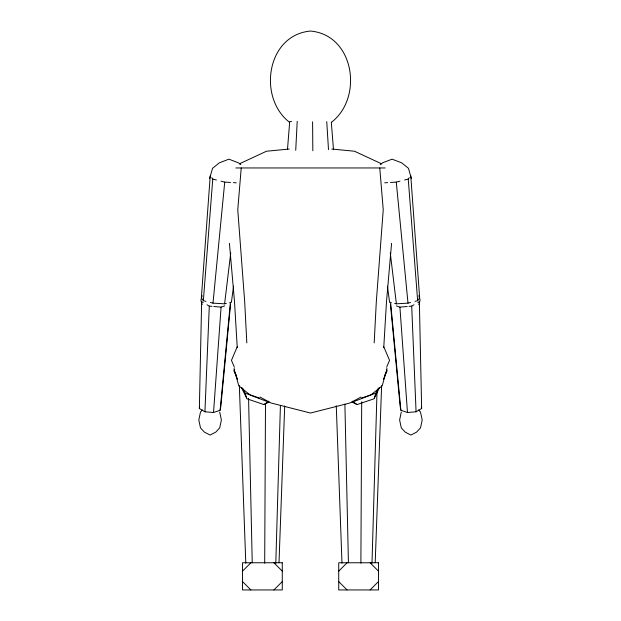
<?xml version="1.0" encoding="UTF-8"?>
<svg xmlns="http://www.w3.org/2000/svg" width="621" height="621" viewBox="0 0 621 621"><rect width="100%" height="100%" fill="white"/><g stroke="black" fill="none" stroke-linecap="round" stroke-linejoin="round"><path stroke-width="0.93" d="M264.693 563.169L265.493 403.735M360.886 563.169L361.701 401.803M230.538 304.445L220.835 406.344L220.121 410.256L213.531 412.507L204.93 411.785L199.357 408.509L201.646 301.635L203.176 302.536M275.794 563.255L280.413 405.451M371.987 563.255L377.001 391.898M279.015 562.533L284.697 405.948M375.208 562.533L381.62 385.649M204.93 411.785L209.293 306.122L207.003 304.779M295.728 150.305L297.211 121.305M374.176 342.893L376.31 301.79L383.235 209.782L379.773 167.957M383.747 347.675L386.487 301.79L391.572 243.323M210.24 175.658L201.344 297.94L203.362 300.688L205.986 301.356M213.531 412.507L221.084 307.116L224.693 305.881M203.362 300.688L212.747 179.081L211.738 177.715M287.5 149.288L289.689 121.747L291.583 121.398M241.227 167.957L237.765 209.782L244.69 301.79L246.824 342.893M220.121 410.256L230.43 302.248M226.3 303.459L224.608 303.824L212.995 303.133L224.724 182.108L221.037 181.177M224.608 303.824L230.725 252.995M233.558 286.149L231.392 302.373L229.692 302.738M199.357 408.509L199.636 406.941M401.298 412.057L399.613 419.975L401.298 427.892L405.257 432.154L410.908 435.034L416.551 432.154L420.51 427.892L422.195 419.975L420.51 412.057L418.531 409.922M209.673 178.413L212.545 168.299L219.298 162.849L228.916 159.178L238.534 162.849L240.785 164.666M202.174 295.635L200.894 300.153L202.174 304.678M387.038 368.703L382.163 385.858L370.721 395.096L354.412 401.329M418.826 304.678L420.107 300.153L418.826 295.635M378.445 388.009L375.891 393.171L374.021 398.814L357.044 404.574L351.967 402.074M237.61 379.353L234.047 370.822L234.66 369.006M383.39 379.353L386.953 370.822L386.34 369.006M237.354 346.487L231.454 360.343L234.404 367.267M386.596 367.267L389.546 360.343L383.646 346.487M384.826 375.115L386.953 370.822M374.432 397.976L379.454 387.838M404.574 180.012L408.253 179.081L409.262 177.715M415.014 301.356L417.638 300.688L419.656 297.94L410.76 175.658M331.738 122.073C363.464 97.28 354.249 34.962 310.5 31.05C266.751 34.962 257.536 97.28 289.262 122.073M202.469 409.922L200.49 412.057L198.805 419.975L200.49 427.892L204.449 432.154L210.092 435.034L215.743 432.154L219.702 427.892L221.386 419.975L219.702 412.057M242.539 571.126L250.9 562.766M273.908 589.95L282.268 581.582M338.732 571.126L347.092 562.766M370.1 589.95L378.461 581.582M380.215 164.666L382.466 162.849L392.084 159.178L401.702 162.849L408.455 168.299L411.327 178.413M242.555 388.009L245.109 393.171L246.979 398.814L263.956 404.574L268.753 401.189M408.983 306.355L411.707 306.122L413.997 304.779M417.824 302.536L419.354 301.635L421.643 408.509L416.07 411.785L407.469 412.507L400.879 410.256L400.165 406.344L390.462 304.445M360.941 397.091L350.019 402.975L310.5 413.043L270.981 402.975L260.059 397.091M263.956 404.574L269.033 402.074M239.295 163.874L266.51 151.229L289.246 149.048M361.344 398.108L375.891 393.171M390.5 182.458L396.276 182.108L399.963 181.177M394.7 303.459L396.392 303.824L408.005 303.133L410.628 302.466M396.307 305.881L399.916 307.116L407.174 306.51M384.733 182.807L387.613 182.628M235.871 167.957L385.129 167.957M224.724 182.108L230.5 182.458M233.387 182.628L236.267 182.807M209.293 306.122L212.017 306.355M213.826 306.51L221.084 307.116M331.754 149.048L354.49 151.229L381.705 163.874M391.308 302.738L389.608 302.373L387.442 286.149M212.747 179.081L216.426 180.012M210.372 302.466L212.995 303.133M245.109 393.171L259.656 398.108M266.588 401.329L250.279 395.096L238.837 385.858L233.962 368.703M352.247 401.189L357.044 404.574M370.1 562.766L378.461 571.126M338.732 581.582L347.092 589.95M273.908 562.766L282.268 571.126M242.539 581.582L250.9 589.95M234.047 370.822L236.174 375.115M241.546 387.838L246.568 397.976M421.364 406.941L421.643 408.509M390.57 302.248L400.879 410.256M390.275 252.995L396.392 303.824M396.276 182.108L408.005 303.133M229.428 243.323L234.513 301.79L237.253 347.675M331.311 122.158L333.5 149.746M408.253 179.081L417.638 300.688M399.916 307.116L407.469 412.507M326.747 121.6L328.493 149.669M411.707 306.122L416.07 411.785M336.272 405.816L341.985 563.154M239.341 385.548L245.792 563.154M344.896 404.108L348.42 562.727M248.579 398.302L252.235 562.727M312.596 121.809L312.829 150.756M282.268 562.766L242.539 562.766L242.539 589.95L282.268 589.95L282.268 562.766M378.461 562.766L338.732 562.766L338.732 589.95L378.461 589.95L378.461 562.766"/></g></svg>
